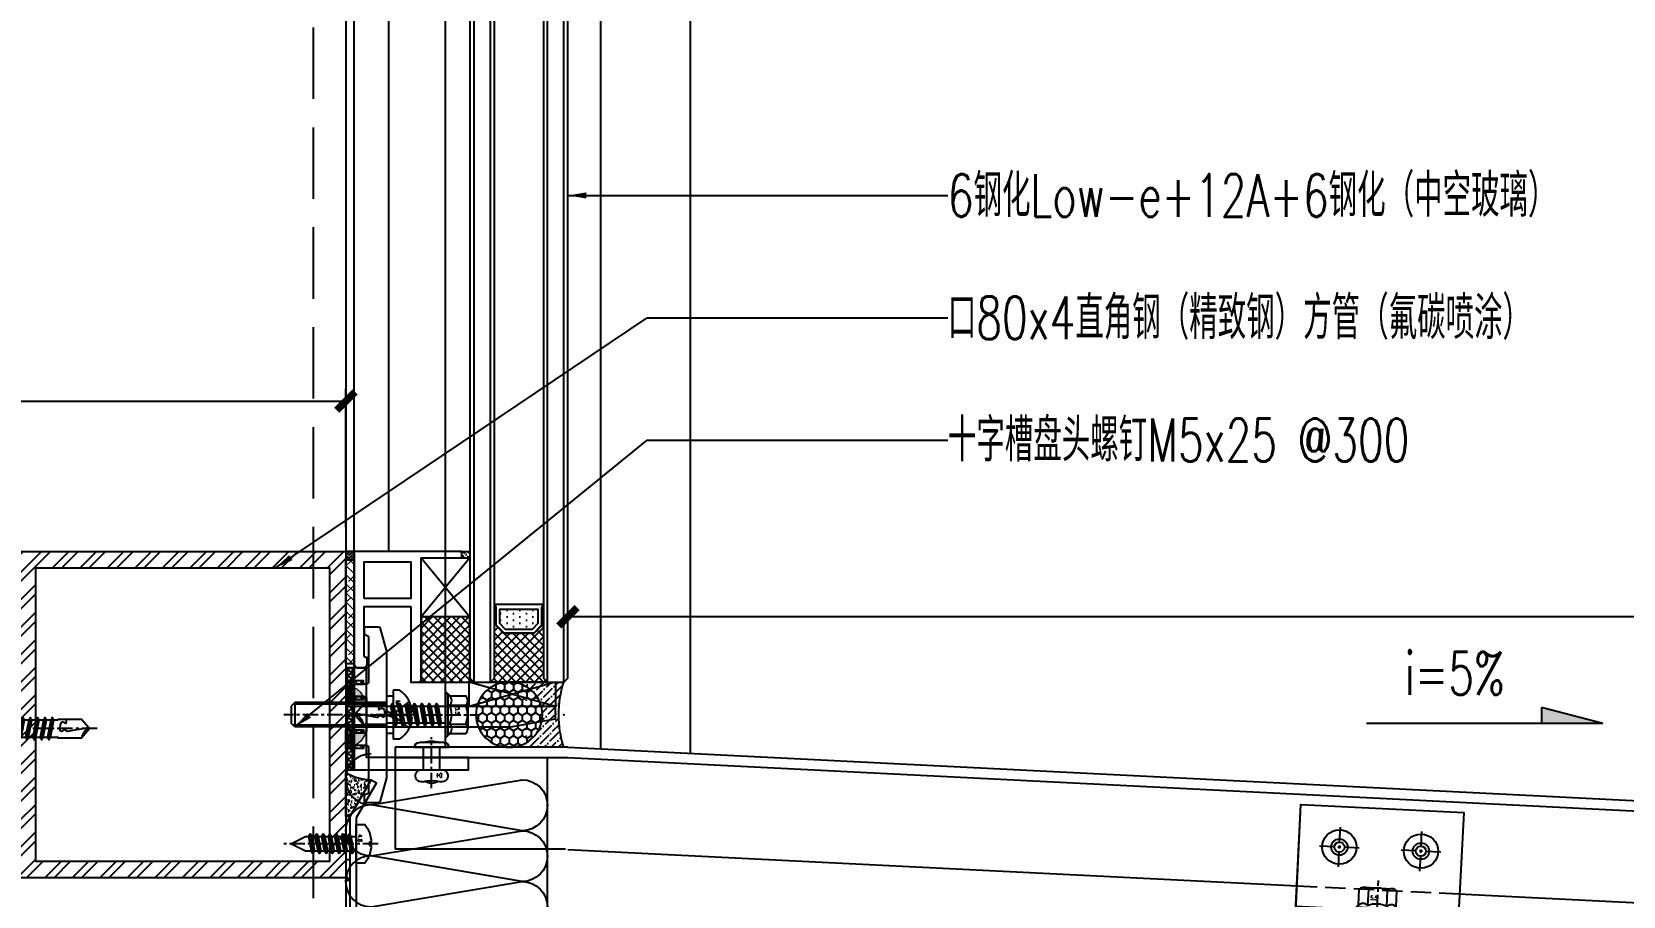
# Model space of a CAD drawing. Extents: x -160106 to 966792, y -663931 to 1550022.
# Drawn here: x -62046.4 to -61656.4, y -98977.3 to -98765.3 of the extents above; entities that cross this region are included whole.
import ezdxf
from ezdxf.enums import TextEntityAlignment as Align
from ezdxf.xclip import XClip

# ---------------------------------------------------------------- set-up
doc = ezdxf.new("R2010")
doc.units = 0
for name, pattern in [('AUSGEZOGEN', [0]), ('CENTER', [2, 1.25, -0.25, 0.25, -0.25]), ('ZN-CENTER', [2, 1.25, -0.25, 0.25, -0.25]), ('ZN-DASH', [0.35, 0.25, -0.1])]:
    doc.linetypes.add(name, pattern=pattern)
for name, color, linetype in [('!ZN1-填充-8', 8, 'Continuous'), ('!ZN3-不锈钢板幕墙-7', 7, 'Continuous'), ('!ZN3-玻璃幕墙-4', 4, 'Continuous'), ('!ZN3-铝板幕墙-3', 3, 'Continuous'), ('!ZN4-辅助材料-1', 1, 'Continuous'), ('!ZN4-配件-11', 11, 'Continuous'), ('!ZN5-钢材投影-40', 40, 'Continuous'), ('!ZN5-铝材投影-112', 112, 'Continuous'), ('!ZN5-铝材断面-6', 6, 'Continuous'), ('!ZN6-虚线-8', 8, 'ZN-DASH'), ('2钢材断面', 2, 'Continuous'), ('3符号', 173, 'Continuous'), ('A_Hatch', 8, 'Continuous'), ('DIM', 173, 'Continuous'), ('Fill', 8, 'Continuous'), ('TEXT', 7, 'Continuous'), ('型材截面颜色', 253, 'Continuous')]:
    doc.layers.add(name, color=color, linetype=linetype)
for name, color, linetype, lineweight in [('0CABR-填充', 8, 'Continuous', 5), ('0CABR-密封材料、垫片', 195, 'Continuous', 9), ('0填充', 8, 'Continuous', 13)]:
    doc.layers.add(name, color=color, linetype=linetype, lineweight=lineweight)
doc.styles.add('DHTEXT-1', font='ROMANS.shx', dxfattribs={"width": 0.7, "bigfont": 'CHINESE.shx'})
doc.styles.add('卓越符号', font='ROMANS.shx', dxfattribs={"width": 0.7, "bigfont": 'CHINESE.shx'})
doc.dimstyles.new('ZN3', dxfattribs={"dimscale": 3, "dimtxt": 2.5, "dimasz": 1.5, "dimexe": 1, "dimexo": 2, "dimgap": 0.9, "dimtad": 1, "dimdec": 0, "dimdsep": 46, "dimtxsty": 'DHTEXT-1', "dimblk": 'ARCHTICK', "dimcen": 2.5, "dimclrd": 173, "dimclre": 173, "dimclrt": 7, "dimazin": 2, "dimtfac": 1, "dimtix": 1, "dimtmove": 2, "dimatfit": 3, "dimfxl": 0, "dimarcsym": 0})

# ---------------------------------------------------------------- blocks, each defined once
blk = doc.blocks.new('*U3378')
at = {"ltscale": 10}
for p, q in [((-1.02, 4.62), (-4.95, 4.62)), ((-0.55, -5.12), (-0.55, 5.12)), ((-0.17, 5.48), (0, 4.84)), ((0, -4.84), (0, 4.84)), ((-5.45, -3.46), (-5.45, 3.46)), ((-1.02, 2.31), (-4.95, 2.31)), ((0, 2.08), (14.29, 2.08)), ((1.42, 2.73), (2.2, -2.73)), ((3.22, 2.73), (4, -2.73)), ((5.02, 2.73), (5.8, -2.73)), ((6.82, 2.73), (7.6, -2.73)), ((8.62, 2.73), (9.4, -2.73)), ((10.42, 2.73), (11.2, -2.73)), ((12.22, 2.73), (13, -2.73)), ((-1.02, -2.31), (-4.95, -2.31)), ((14.29, -2.09), (0, -2.09)), ((-1.02, -4.62), (-4.95, -4.62)), ((-0.17, -5.48), (0, -4.84))]:
    blk.add_line(p, q, dxfattribs=at)
at = {"color": 0, "linetype": 'ZN-CENTER', "ltscale": 3}
blk.add_line((24, 0), (-7.28, 0), dxfattribs=at)
at = {"ltscale": 10}
for points in [[(1.83, -2.09), (1.05, 2.08), (1.42, 2.73), (1.79, 2.08), (2.57, -2.09), (2.2, -2.73)], [(3.63, -2.09), (2.85, 2.08), (3.22, 2.73), (3.59, 2.08), (4.37, -2.09), (4, -2.73)], [(5.43, -2.09), (4.65, 2.08), (5.02, 2.73), (5.39, 2.08), (6.17, -2.09), (5.8, -2.73)], [(7.23, -2.09), (6.45, 2.08), (6.82, 2.73), (7.19, 2.08), (7.97, -2.09), (7.6, -2.73)], [(9.03, -2.09), (8.25, 2.08), (8.62, 2.73), (8.99, 2.08), (9.77, -2.09), (9.4, -2.73)], [(10.83, -2.09), (10.05, 2.08), (10.42, 2.73), (10.79, 2.08), (11.57, -2.09), (11.2, -2.73)], [(12.63, -2.09), (11.85, 2.08), (12.22, 2.73), (12.59, 2.08), (13.37, -2.09), (13, -2.73)]]:
    blk.add_lwpolyline(points, close=True, dxfattribs=at)
for points in [[(14.29, -2.09, -0.414214), (14.45, -2.24), (14.45, -2.32), (20.18, -2.32), (22, -0.26), (22, 0.26), (20.18, 2.32), (14.45, 2.32), (14.45, 2.24, -0.414214), (14.29, 2.08)], [(16.51, -2.32), (16.36, -1.2), (15.83, -1.52, -0.530462), (15.03, -1.17), (14.81, 0.1, -0.651316), (15.47, 0.54), (16, 0.21), (16.77, 0.66), (22, -0.26, -0.201226), (20.18, 2.32)]]:
    blk.add_lwpolyline(points, format="xyb", dxfattribs=at)
for centre, radius, start, end in [((-3.87, 3.46), 1.58, 133.1736, 226.8264), ((0.07, 3.46), 1.58, 133.1736, 226.8264), ((7.48, -2.87), 11.32, 132.4922, 138.6064), ((0.13, 0), 5.58, 155.5673, 204.4327), ((4.07, 0), 5.58, 155.5673, 204.4327), ((-3.87, -3.46), 1.58, 133.1736, 226.8264), ((0.07, -3.46), 1.58, 133.1736, 226.8264), ((7.48, 2.87), 11.32, 221.3936, 227.5078)]:
    blk.add_arc(centre, radius, start, end, dxfattribs=at)
at = {"layer": 'Defpoints', "color": 0, "ltscale": 10, "style": 'DHTEXT-1', "width": 0.7}
blk.add_text('5.5', height=1, rotation=90, dxfattribs=at).set_placement((-2.46, -0.93), align=Align.CENTER)
blk = doc.blocks.new('*U3563')
at = {"linetype": 'ByBlock', "lineweight": -2, "ltscale": 10}
for p, q in [((0, 4.2), (0, -4.2)), ((-1.2, -3), (-1.2, 3)), ((5.5, 2), (0, 2)), ((5.5, 2.5), (5.5, -2.5)), ((5.5, -2), (0, -2))]:
    blk.add_line(p, q, dxfattribs=at)
at = {"color": 0, "linetype": 'CENTER', "ltscale": 3}
blk.add_line((10.01, 0), (-2.45, 0), dxfattribs=at)
at = {"linetype": 'ByBlock', "lineweight": -2, "ltscale": 10}
for centre, radius, start, end in [((0, 3), 1.2, 90, 180), ((7, 2.5), 1.5, 348.448, 180), ((4.42, 0), 5.96, 160.395, 199.605), ((16.17, 0), 8, 164.3308, 195.6692), ((6.19, 0), 2.67, 323.2266, 36.7843), ((0, -3), 1.2, 180, 270), ((7, -2.5), 1.5, 180, 11.552)]:
    blk.add_arc(centre, radius, start, end, dxfattribs=at)
at = {"layer": 'Defpoints', "color": 0, "ltscale": 10, "style": 'DHTEXT-1', "width": 0.7}
blk.add_text('D4', height=1, rotation=90, dxfattribs=at).set_placement((7.37, -1.85), align=Align.CENTER)
blk = doc.blocks.new('*U1991')
at = {"ltscale": 10}
for p, q in [((-1.02, 4.62), (-4.95, 4.62)), ((-0.55, -5.12), (-0.55, 5.12)), ((-0.17, 5.48), (0, 4.84)), ((0, -4.84), (0, 4.84)), ((-5.45, -3.46), (-5.45, 3.46)), ((-1.02, 2.31), (-4.95, 2.31)), ((0, 2.08), (14.29, 2.08)), ((1.42, 2.73), (2.2, -2.73)), ((3.22, 2.73), (4, -2.73)), ((5.02, 2.73), (5.8, -2.73)), ((6.82, 2.73), (7.6, -2.73)), ((8.62, 2.73), (9.4, -2.73)), ((10.42, 2.73), (11.2, -2.73)), ((12.22, 2.73), (13, -2.73)), ((-1.02, -2.31), (-4.95, -2.31)), ((14.29, -2.09), (0, -2.09)), ((-1.02, -4.62), (-4.95, -4.62)), ((-0.17, -5.48), (0, -4.84))]:
    blk.add_line(p, q, dxfattribs=at)
at = {"color": 0, "linetype": 'ZN-CENTER', "ltscale": 3}
blk.add_line((24, 0), (-7.28, 0), dxfattribs=at)
at = {"ltscale": 10}
for points in [[(1.83, -2.09), (1.05, 2.08), (1.42, 2.73), (1.79, 2.08), (2.57, -2.09), (2.2, -2.73)], [(3.63, -2.09), (2.85, 2.08), (3.22, 2.73), (3.59, 2.08), (4.37, -2.09), (4, -2.73)], [(5.43, -2.09), (4.65, 2.08), (5.02, 2.73), (5.39, 2.08), (6.17, -2.09), (5.8, -2.73)], [(7.23, -2.09), (6.45, 2.08), (6.82, 2.73), (7.19, 2.08), (7.97, -2.09), (7.6, -2.73)], [(9.03, -2.09), (8.25, 2.08), (8.62, 2.73), (8.99, 2.08), (9.77, -2.09), (9.4, -2.73)], [(10.83, -2.09), (10.05, 2.08), (10.42, 2.73), (10.79, 2.08), (11.57, -2.09), (11.2, -2.73)], [(12.63, -2.09), (11.85, 2.08), (12.22, 2.73), (12.59, 2.08), (13.37, -2.09), (13, -2.73)]]:
    blk.add_lwpolyline(points, close=True, dxfattribs=at)
for points in [[(14.29, -2.09, -0.414214), (14.45, -2.24), (14.45, -2.32), (20.18, -2.32), (22, -0.26), (22, 0.26), (20.18, 2.32), (14.45, 2.32), (14.45, 2.24, -0.414214), (14.29, 2.08)], [(16.51, -2.32), (16.36, -1.2), (15.83, -1.52, -0.530462), (15.03, -1.17), (14.81, 0.1, -0.651316), (15.47, 0.54), (16, 0.21), (16.77, 0.66), (22, -0.26, -0.201226), (20.18, 2.32)]]:
    blk.add_lwpolyline(points, format="xyb", dxfattribs=at)
for centre, radius, start, end in [((-3.87, 3.46), 1.58, 133.1736, 226.8264), ((0.07, 3.46), 1.58, 133.1736, 226.8264), ((7.48, -2.87), 11.32, 132.4922, 138.6064), ((0.13, 0), 5.58, 155.5673, 204.4327), ((4.07, 0), 5.58, 155.5673, 204.4327), ((-3.87, -3.46), 1.58, 133.1736, 226.8264), ((0.07, -3.46), 1.58, 133.1736, 226.8264), ((7.48, 2.87), 11.32, 221.3936, 227.5078)]:
    blk.add_arc(centre, radius, start, end, dxfattribs=at)
at = {"layer": 'Defpoints', "color": 0, "ltscale": 10, "style": 'DHTEXT-1', "width": 0.7}
blk.add_text('5.5', height=1, rotation=90, dxfattribs=at).set_placement((-2.46, -0.93), align=Align.CENTER)
blk = doc.blocks.new('*U2070')
at = {"color": 0, "linetype": 'CENTER', "ltscale": 3}
for p, q in [((0, 4.88), (0, -4.88)), ((4.88, 0), (-4.88, 0))]:
    blk.add_line(p, q, dxfattribs=at)
at = {"linetype": 'ByBlock', "ltscale": 10}
for radius in [4.2, 2, 1.23]:
    blk.add_circle((0, 0), radius, dxfattribs=at)
blk = doc.blocks.new('*U2372')
at = {"layer": '!ZN1-填充-8'}
h = blk.add_hatch(dxfattribs=at)
h.set_pattern_fill('NET3', color=256, scale=0.75, angle=180, style=0)
h.set_pattern_definition([(180, (-1731.706, 294.7402), (-3e-16, -2.38125), []), (240, (-1731.706, 294.7402), (2.062223, -1.190625), []), (300, (-1731.706, 294.7402), (2.062223, 1.190625), [])])
h.paths.add_polyline_path([(20, 0), (-20, 0), (-20, -2), (20, -2)])
at = {"ltscale": 0.125}
blk.add_wipeout([(-20, -30), (20, -30), (20, -5), (-20, -5)], dxfattribs=at).dxf.layer = '!ZN6-虚线-8'
at = {"layer": '!ZN5-铝材投影-112', "ltscale": 0.25}
blk.add_line((-20, -5), (20, -5), dxfattribs=at)
at = {"layer": '!ZN5-铝材投影-112'}
blk.add_lwpolyline([(20, -2), (-20, -2), (-20, -30), (20, -30)], close=True, dxfattribs=at)
at = {"layer": '!ZN6-虚线-8', "linetype": 'ZN-DASH', "ltscale": 10}
for p, q in [((-7.5, -5), (-7.5, -2)), ((7.5, -5), (7.5, -2))]:
    blk.add_line(p, q, dxfattribs=at)
at = {"layer": '!ZN6-虚线-8', "color": 8, "linetype": 'ZN-DASH', "ltscale": 20}
blk.add_line((-20, -10), (20, -10), dxfattribs=at)
at = {"layer": '!ZN4-配件-11', "color": 1, "xscale": -1, "rotation": 270}
for name, p in [('*U1991', (0, -5)), ('*U2070', (-10, -20)), ('*U2070', (10, -20))]:
    blk.add_blockref(name, p, dxfattribs=at)
at = {"ltscale": 0.25}
blk.add_wipeout([(20, 0), (20, -2), (-20, -2), (-20, 0)], dxfattribs=at).dxf.layer = '!ZN4-辅助材料-1'
at = {"layer": '!ZN4-辅助材料-1'}
blk.add_lwpolyline([(20, 0), (-20, 0), (-20, -2), (20, -2)], close=True, dxfattribs=at)
blk = doc.blocks.new('20230625105620')
at = {"layer": '0CABR-填充'}
h = blk.add_hatch(dxfattribs=at)
h.set_pattern_fill('ANSI38', color=256, scale=0.3, angle=90)
h.set_pattern_definition([(135, (669.6331, -11486.4539), (-0.67351921, -0.67351921), []), (225, (669.6331, -11486.4539), (-0.67351921, -2.02055763), [2.38125, -1.42875])])
h.paths.add_polyline_path([(-5.2, 3.7), (-5.2, 4.5), (-8.5, 4.5), (-8.5, 7.5), (-5.2, 7.5), (-5.2, 8.3), (-9.5, 8.3), (-9.5, 3.7)])
h = blk.add_hatch(dxfattribs=at)
h.set_pattern_fill('ANSI38', color=256, scale=0.3, angle=90)
h.set_pattern_definition([(135, (669.6331, -11486.4539), (-0.67351921, -0.67351921), []), (225, (669.6331, -11486.4539), (-0.67351921, -2.02055763), [2.38125, -1.42875])])
h.paths.add_polyline_path([(-5.2, 3.7), (-5.2, 4.5), (-8.5, 4.5), (-8.5, 7.5), (-5.2, 7.5), (-5.2, 8.3), (-9.5, 8.3), (-9.5, 3.7)])
h = blk.add_hatch(dxfattribs=at)
h.set_pattern_fill('ANSI38', color=256, scale=0.3, angle=90)
h.set_pattern_definition([(135, (669.6331, -11498.4539), (-0.67351921, -0.67351921), []), (225, (669.6331, -11498.4539), (-0.67351921, -2.02055763), [2.38125, -1.42875])])
h.paths.add_polyline_path([(-5.2, -8.3), (-5.2, -7.5), (-8.5, -7.5), (-8.5, -4.5), (-5.2, -4.5), (-5.2, -3.7), (-9.5, -3.7), (-9.5, -8.3)])
h = blk.add_hatch(dxfattribs=at)
h.set_pattern_fill('ANSI38', color=256, scale=0.3, angle=90)
h.set_pattern_definition([(135, (669.6331, -11498.4539), (-0.67351921, -0.67351921), []), (225, (669.6331, -11498.4539), (-0.67351921, -2.02055763), [2.38125, -1.42875])])
h.paths.add_polyline_path([(-5.2, -8.3), (-5.2, -7.5), (-8.5, -7.5), (-8.5, -4.5), (-5.2, -4.5), (-5.2, -3.7), (-9.5, -3.7), (-9.5, -8.3)])
at = {"layer": '!ZN4-辅助材料-1'}
for points in [[(-5.2, 3.7), (-5.2, 4.5), (-8.5, 4.5), (-8.5, 7.5), (-5.2, 7.5), (-5.2, 8.3), (-9.5, 8.3), (-9.5, 3.7), (-5.2, 3.7)], [(-5.2, -3.7), (-5.2, -4.5), (-8.5, -4.5), (-8.5, -7.5), (-5.2, -7.5), (-5.2, -8.3), (-9.5, -8.3), (-9.5, -3.7), (-5.2, -3.7)]]:
    blk.add_lwpolyline(points, dxfattribs=at)
at = {"layer": '!ZN5-铝材投影-112'}
blk.add_lwpolyline([(-4.5, 4), (-4.5, -4, -0.414214), (-5, -4.5), (-8, -4.5, 0.414214), (-8.5, -5), (-8.5, -7, 0.414214), (-8, -7.5), (-4.5, -7.5, -0.414214), (-4, -8), (-4, -19, -0.414214), (-4.5, -19.5, 0.414214), (-5, -20), (-5, -21.5), (-1.49, -21.5, 0.339454), (-1.01, -21.13), (0.5, -15.5), (0.5, -0.5), (0, 0), (0.5, 0.5), (0.5, 15.5), (-1.01, 21.13, 0.339454), (-1.49, 21.5), (-5, 21.5), (-5, 20, 0.414214), (-4.5, 19.5, -0.414214), (-4, 19), (-4, 8, -0.414214), (-4.5, 7.5), (-8, 7.5, 0.414214), (-8.5, 7), (-8.5, 5, 0.414214), (-8, 4.5), (-5, 4.5, -0.414214), (-4.5, 4)], format="xyb", close=True, dxfattribs=at)
at = {"layer": '0CABR-密封材料、垫片'}
for points in [[(-5.2, 3.7), (-5.2, 4.5), (-8.5, 4.5), (-8.5, 7.5), (-5.2, 7.5), (-5.2, 8.3), (-9.5, 8.3), (-9.5, 3.7), (-5.2, 3.7)], [(-5.2, -3.7), (-5.2, -4.5), (-8.5, -4.5), (-8.5, -7.5), (-5.2, -7.5), (-5.2, -8.3), (-9.5, -8.3), (-9.5, -3.7), (-5.2, -3.7)]]:
    blk.add_lwpolyline(points, dxfattribs=at)
blk = doc.blocks.new('*U3024')
at = {"linetype": 'ByBlock', "ltscale": 10}
for p, q in [((-3.1, 6), (-1.6, 6)), ((-1.6, -6), (-1.6, 6)), ((-1.6, -4.62), (-1.6, 4.62)), ((-1.6, 4.62), (0, 4.62)), ((0, 4.62), (0, -4.62)), ((-6.2, 0.6), (-5, 0.6)), ((-5.51, 3.26), (-1.6, 0.23)), ((-5, 0.6), (-5, -0.6)), ((-2.36, 0.82), (-2.36, -0.82)), ((0, 0), (-1.6, 0.58)), ((0, 3), (22.5, 3)), ((0, 2.55), (22.95, 2.55)), ((22.5, -3), (22.5, 3)), ((22.5, 3), (23.4, 2.1)), ((23.4, -2.1), (23.4, 2.1)), ((-5, -0.6), (-6.2, -0.6)), ((-5.51, -3.26), (-1.6, -0.23)), ((0, -0.83), (-1.6, -0.25)), ((0, -2.55), (22.95, -2.55)), ((0, -3), (22.5, -3)), ((22.5, -3), (23.4, -2.1)), ((-3.1, -6), (-1.6, -6)), ((0, -4.62), (-1.6, -4.62))]:
    blk.add_line(p, q, dxfattribs=at)
at = {"color": 0, "linetype": 'ZN-CENTER', "ltscale": 3}
blk.add_line((-7.15, 0), (25.2, 0), dxfattribs=at)
at = {"linetype": 'ByBlock', "ltscale": 10}
for centre, start, end in [((0.63, 0.27), 123.0516, 177.2303), ((0.63, -0.27), 182.7697, 236.9484)]:
    blk.add_arc(centre, 6.84, start, end, dxfattribs=at)
at = {"layer": 'Defpoints', "color": 0, "ltscale": 10, "style": 'DHTEXT-1', "width": 0.7}
blk.add_text('M6', height=1, rotation=90, dxfattribs=at).set_placement((-2.25, -2.65), align=Align.CENTER)
blk = doc.blocks.new('16胶缝')
at = {"layer": '!ZN1-填充-8', "ltscale": 0.1}
h = blk.add_hatch(dxfattribs=at)
h.set_pattern_fill('HONEY', color=256, scale=10, style=0)
h.set_pattern_definition([(5e-15, (-19679.56, -11324.3713), (1.875, 1.08253175), [1.25, -2.5]), (120, (-19679.56, -11324.3713), (-1.874999996, 1.082531757), [1.25, -2.5]), (60, (-19679.56, -11324.3713), (4e-09, 2.165063507), [-2.5, 1.25])])
edge = h.paths.add_edge_path()
edge.add_ellipse((8, 13.4), major_axis=(0, -8.15), ratio=0.981746, start_angle=0, end_angle=360)
h = blk.add_hatch(dxfattribs=at)
h.set_pattern_fill('ANSI36', color=256, scale=10, style=0)
h.set_pattern_definition([(45, (-19679.5754, -11324.3713), (0.66291261, 2.43067956), [3.125, -0.625, 0, -0.625])])
edge = h.paths.add_edge_path()
edge.add_ellipse((8.02, 13.4), major_axis=(0.87, 8.1), ratio=0.981332, start_angle=124.6263, end_angle=247.3977, ccw=False)
edge.add_arc((0, 10.2), 1.2, 269.9716, 324.4867, ccw=False)
edge.add_line((0, 9), (0, 0))
edge.add_arc((8, -24.92), 26.17, 432.2032, 467.7968, ccw=False)
edge.add_line((16, 0), (16, 9))
edge.add_arc((16.01, 10.23), 1.23, 216.5906, 269.6986, ccw=False)
at = {"layer": '!ZN4-辅助材料-1', "color": 1, "ltscale": 0.1}
blk.add_arc((8, -24.92), 26.17, 72.2032, 107.7968, dxfattribs=at)
blk.add_ellipse((8, 13.4), major_axis=(0, -8.15), ratio=0.981746, dxfattribs=at)
blk.add_point((8, 0), dxfattribs=at)
blk = doc.blocks.new('胶缝断面')
at = {"color": 7, "ltscale": 0.1, "extrusion": (0, 0, -1), "zscale": -1, "rotation": 180}
blk.add_blockref('16胶缝', (8, 0), dxfattribs=at)
blk = doc.blocks.new('20230625110549')
at = {"layer": '!ZN1-填充-8', "ltscale": 20}
h = blk.add_hatch(color=256, dxfattribs=at)
h.dxf.hatch_style = 1
h.paths.add_polyline_path([(0, 5), (0, 0), (5, 0, 0.414214)])
at = {"layer": '0CABR-填充', "ltscale": 20}
blk.add_line((0, 0), (0, 5), dxfattribs=at)
blk.add_arc((0, 0), 5, 0, 90, dxfattribs=at)
blk = doc.blocks.new('20250822103150', base_point=(-89262.55, -87415.13))
at = {"layer": '!ZN4-辅助材料-1'}
blk.add_lwpolyline([(-89131.15, -87413.13), (-89152.32, -87413.13), (-89152.32, -87407.13), (-89131.15, -87407.13), (-89131.15, -87413.13), (-89152.32, -87407.13), (-89131.15, -87407.13), (-89152.32, -87413.13)], dxfattribs=at)
at = {"layer": '!ZN5-钢材投影-40'}
blk.add_lwpolyline([(-89142.15, -87418.13), (-89131.15, -87416.13), (-89131.15, -87413.13), (-89182.55, -87413.13), (-89182.55, -87418.13), (-89142.15, -87418.13)], close=True, dxfattribs=at)
at = {"layer": '0CABR-填充', "ltscale": 20}
blk.add_blockref('20230625110549', (-89182.55, -87413.13), dxfattribs=at)
at = {"layer": '0CABR-填充', "ltscale": 20, "xscale": -1, "rotation": 180}
blk.add_blockref('20230625110549', (-89182.55, -87418.13), dxfattribs=at)
blk = doc.blocks.new('20240131155736')
at = {"layer": '!ZN1-填充-8'}
h = blk.add_hatch(dxfattribs=at)
h.set_pattern_fill('ANSI36', color=256, scale=0.5, angle=270, style=0)
h.set_pattern_definition([(315, (4155.5162, -11794.8225), (1.54348152, -0.420949506), [1.984375, -0.396875, 0, -0.396875])])
h.paths.add_polyline_path([(-0.75, 0.75), (-0.75, -0.75), (1.25, -0.75), (1.25, 0.75)])
at = {"layer": '!ZN4-辅助材料-1', "linetype": 'AUSGEZOGEN'}
blk.add_line((-1.25, 0.75), (1.25, 0.75), dxfattribs=at)
blk = doc.blocks.new('20240131160147')
at = {"layer": '!ZN5-铝材断面-6'}
blk.add_lwpolyline([(-3.36, 1.25), (-3.36, 19.75), (-0.86, 19.75), (-0.86, -10.75), (9.14, -10.75), (9.14, -12.25), (-17.26, -12.25), (-17.26, 15.25, -0.414214), (-16.26, 16.25), (-15.06, 16.25, -0.414214), (-14.06, 15.25), (-14.06, 13.75), (-14.26, 13.75, 0.414214), (-14.76, 13.25), (-14.76, 1.25)], format="xyb", close=True, dxfattribs=at)
blk.add_lwpolyline([(-14.76, -0.75), (-14.76, -9.75), (-3.36, -9.75), (-3.36, -0.75)], close=True, dxfattribs=at)
at = {"layer": '!ZN1-填充-8', "ltscale": 50, "xscale": -1, "rotation": 180}
blk.add_blockref('20240131155736', (9.89, -11.5), dxfattribs=at)
blk = doc.blocks.new('20250822102610', base_point=(-89164.55, -87453.63))
at = {"layer": '!ZN1-填充-8'}
h = blk.add_hatch(dxfattribs=at)
h.set_pattern_fill('ANSI37', color=256, style=0)
h.set_pattern_definition([(45, (0, 0), (-1.122532015, 1.122532015), []), (135, (0, 0), (-1.122532015, -1.122532015), [])])
edge = h.paths.add_edge_path()
edge.add_line((-89165.05, -87423.13), (-89151.55, -87423.13))
edge.add_line((-89151.55, -87423.13), (-89152.55, -87424.13))
edge.add_line((-89152.55, -87424.13), (-89152.55, -87439.13))
edge.add_line((-89152.55, -87439.13), (-89164.55, -87439.13))
edge.add_line((-89164.55, -87439.13), (-89164.55, -87423.63))
edge.add_arc((-89165.05, -87423.63), 0.5, 359.9997, 450)
at = {"layer": '!ZN1-填充-8', "ltscale": 100}
for p, q in [((-89164.55, -87453.63), (-89152.55, -87439.13)), ((-89152.55, -87453.63), (-89164.55, -87439.13))]:
    blk.add_line(p, q, dxfattribs=at)
at = {"layer": '!ZN4-辅助材料-1', "linetype": 'AUSGEZOGEN'}
blk.add_lwpolyline([(-89165.05, -87423.13), (-89151.55, -87423.13), (-89152.55, -87424.13), (-89152.55, -87439.13), (-89164.55, -87439.13), (-89164.55, -87423.63, 0.414215), (-89165.05, -87423.13), (-89165.05, -87423.13)], format="xyb", dxfattribs=at)
blk.add_lwpolyline([(-89152.55, -87439.13), (-89164.55, -87439.13), (-89164.55, -87442.13)], dxfattribs=at)
blk.add_lwpolyline([(-89164.55, -87439.13), (-89164.55, -87453.63), (-89152.55, -87453.63), (-89152.55, -87439.13)], close=True, dxfattribs=at)
blk = doc.blocks.new('20250822103338', base_point=(-89182.55, -87455.13))
at = {"layer": '0填充'}
h = blk.add_hatch(dxfattribs=at)
h.set_pattern_fill('ANSI38', color=256, angle=360, style=0)
h.set_pattern_definition([(45, (0, 0), (-1.122532015, 1.122532015), []), (135, (0, 0), (-3.367596045, 1.122532015), [3.96875, -2.38125])])
h.paths.add_polyline_path([(-89182.55, -87453.13), (-89180.55, -87453.13), (-89180.55, -87427.63), (-89182.55, -87427.63)])
at = {"layer": '型材截面颜色', "ltscale": 60}
h = blk.add_hatch(dxfattribs=at)
h.set_pattern_fill('ANSI36', color=256, scale=0.3, angle=90)
h.set_pattern_definition([(135, (0, 0), (-0.9260889125, 0.2525697034), [1.190625, -0.238125, 0, -0.238125])])
h.paths.add_polyline_path([(-89182.55, -87455.13), (-89182.55, -87453.13), (-89180.55, -87453.13), (-89180.55, -87455.13)])
at = {"layer": '!ZN4-辅助材料-1'}
for points in [[(-89180.55, -87427.63), (-89182.55, -87427.63), (-89182.55, -87453.13), (-89180.55, -87453.13)], [(-89182.55, -87455.13), (-89182.55, -87453.13), (-89180.55, -87453.13), (-89180.55, -87455.13)]]:
    blk.add_lwpolyline(points, close=True, dxfattribs=at)
at = {"layer": '0CABR-密封材料、垫片'}
blk.add_lwpolyline([(-89180.55, -87427.63), (-89182.55, -87427.63), (-89182.55, -87455.13), (-89180.55, -87455.13)], close=True, dxfattribs=at)
blk = doc.blocks.new('20250822103828')
at = {"layer": '!ZN4-辅助材料-1', "ltscale": 100}
for name, p in [('20250822102610', (18.4, 1.5)), ('20250822103338', (0, 0))]:
    blk.add_blockref(name, p, dxfattribs=at)
at = {"layer": '!ZN6-虚线-8', "ltscale": 50}
blk.add_blockref('20240131160147', (19.26, 12.25), dxfattribs=at)
blk = doc.blocks.new('20250822090122')
at = {"layer": 'A_Hatch'}
h = blk.add_hatch(dxfattribs=at)
h.set_pattern_fill('ANSI32', color=256)
h.set_pattern_definition([(45, (-80, -40), (-3.3676, 3.3676), []), (45, (-77.755, -40), (-3.3676, 3.3676), [])])
h.paths.add_polyline_path([(0, 40), (-80, 40), (-80, -40), (0, -40)])
h.paths.add_polyline_path([(-4, 36), (-4, -36), (-76, -36), (-76, 36)], flags=16)
at = {"layer": '2钢材断面'}
for points in [[(-80, 40), (0, 40), (0, -40), (-80, -40)], [(-76, 36), (-4, 36), (-4, -36), (-76, -36)]]:
    blk.add_lwpolyline(points, close=True, dxfattribs=at)
blk = doc.blocks.new('*U2491')
at = {"color": 0, "linetype": 'CENTER', "ltscale": 3}
blk.add_line((-5.42, 0), (17.71, 0), dxfattribs=at)
at = {"linetype": 'ByBlock', "ltscale": 10}
for p, q in [((0, 1.79), (12.38, 1.79)), ((0.98, 2.4), (1.66, -2.4)), ((2.58, 2.4), (3.26, -2.4)), ((4.18, 2.4), (4.86, -2.4)), ((5.78, 2.4), (6.46, -2.4)), ((7.38, 2.4), (8.06, -2.4)), ((8.98, 2.4), (9.66, -2.4)), ((10.58, 2.4), (11.26, -2.4)), ((12.38, 1.79), (16, 0)), ((16, 0), (12.38, -1.79)), ((12.38, -1.79), (0, -1.79))]:
    blk.add_line(p, q, dxfattribs=at)
blk.add_lwpolyline([(-3.3, 0.4), (-3.69, 0.4, -0.147478), (-2.14, 4.75), (0, 4.75), (0, -4.75), (-2.14, -4.75, -0.147478), (-3.69, -0.4), (-3.3, -0.4)], format="xyb", close=True, dxfattribs=at)
for points in [[(1.3, -1.79), (0.63, 1.79), (0.98, 2.4), (1.33, 1.79), (2.01, -1.79), (1.66, -2.4)], [(2.9, -1.79), (2.23, 1.79), (2.58, 2.4), (2.93, 1.79), (3.61, -1.79), (3.26, -2.4)], [(4.5, -1.79), (3.83, 1.79), (4.18, 2.4), (4.53, 1.79), (5.21, -1.79), (4.86, -2.4)], [(6.1, -1.79), (5.43, 1.79), (5.78, 2.4), (6.13, 1.79), (6.81, -1.79), (6.46, -2.4)], [(7.7, -1.79), (7.03, 1.79), (7.38, 2.4), (7.73, 1.79), (8.41, -1.79), (8.06, -2.4)], [(9.3, -1.79), (8.63, 1.79), (8.98, 2.4), (9.33, 1.79), (10.01, -1.79), (9.66, -2.4)], [(10.9, -1.79), (10.23, 1.79), (10.58, 2.4), (10.93, 1.79), (11.61, -1.79), (11.26, -2.4)]]:
    blk.add_lwpolyline(points, close=True, dxfattribs=at)
at = {"layer": 'Defpoints', "color": 0, "ltscale": 10, "style": 'DHTEXT-1', "width": 0.7}
blk.add_text('4.8', height=1, rotation=90, dxfattribs=at).set_placement((-0.49, -1.36), align=Align.CENTER)
blk = doc.blocks.new('*U3415')
at = {"layer": '!ZN1-填充-8'}
h = blk.add_hatch(dxfattribs=at)
h.set_pattern_fill('ANSI37', color=256, scale=0.5, style=0)
h.set_pattern_definition([(45, (6, -9e-16), (-1.12253, 1.12253), []), (135, (6, -9e-16), (-1.12253, -1.12253), [])])
h.paths.add_polyline_path([(0, 5), (0, 19), (1, 18), (14, 18), (14, 17.75), (12, 15.75), (12, 8.25), (14, 6.25), (14, 6), (1, 6)])
h = blk.add_hatch(dxfattribs=at)
h.set_pattern_fill('DOTS', color=8, style=0)
h.set_pattern_definition([(0, (6, -9e-16), (0.79375, 1.5875), [0, -1.5875])])
h.paths.add_polyline_path([(13, 15.34), (13, 8.66), (14.41, 7.25), (17.8, 7.25), (17.8, 16.75), (14.41, 16.75)])
for points in [[(18.75, 18), (14, 18), (14, 17.75), (18.75, 17.75)], [(18.75, 6.25), (14, 6.25), (14, 6), (18.75, 6)]]:
    blk.add_hatch(color=256, dxfattribs=at).paths.add_polyline_path(points)
for p, q in [((0, 23), (386.5, 23)), ((0, 19), (386.5, 19)), ((0, 5), (386.5, 5)), ((0, 1), (386.5, 1))]:
    blk.add_line(p, q, dxfattribs=at)
at = {"layer": '!ZN3-玻璃幕墙-4'}
for points in [[(386.5, 24), (1, 24), (0, 23), (0, 19), (1, 18), (386.5, 18)], [(386.5, 6), (1, 6), (0, 5), (0, 1), (1, 0), (386.5, 0)]]:
    blk.add_lwpolyline(points, dxfattribs=at)
at = {"layer": '!ZN4-辅助材料-1'}
for points in [[(0, 5), (0, 19), (1, 18), (14, 18), (14, 17.75), (12, 15.75), (12, 8.25), (12, 8.25), (14, 6.25), (14, 6), (1, 6), (0, 5)], [(12, 15.75), (12, 8.25), (14, 6.25), (19, 6.25), (19, 17.75), (14, 17.75)], [(13, 15.34), (13, 8.66), (14.41, 7.25), (17.8, 7.25), (17.8, 16.75), (14.41, 16.75)], [(18.75, 18), (14, 18), (14, 17.75), (18.75, 17.75)], [(18.75, 6.25), (14, 6.25), (14, 6), (18.75, 6)]]:
    blk.add_lwpolyline(points, close=True, dxfattribs=at)
blk.add_lwpolyline([(18.4, 17.75), (18.4, 17.65), (14.04, 17.65), (12.1, 15.71), (12.1, 8.29), (14.04, 6.35), (18.4, 6.35), (18.4, 6.25), (18.4, 6.35)], dxfattribs=at)
at = {"layer": 'Defpoints', "color": 250}
for p in [(0, 24), (0, 18), (0, 6), (12, 6), (0, 0)]:
    blk.add_point(p, dxfattribs=at)
blk = doc.blocks.new('ewr234')
at = {"layer": '!ZN1-填充-8'}
h = blk.add_hatch(dxfattribs=at)
h.set_pattern_fill('NET3', color=256, scale=0.4, angle=90, style=0)
h.set_pattern_definition([(90, (39394.6892, -18933.097), (-1.27, 1e-15), []), (150, (39394.6892, -18933.097), (-0.635, -1.099852263), []), (210, (39394.6892, -18933.097), (0.635, -1.099852263), [])])
h.paths.add_polyline_path([(-602.4, 47), (-604.4, 47), (-604.4, 22), (-602.4, 22)])
h = blk.add_hatch(dxfattribs=at)
h.set_pattern_fill('AR-SAND', color=256, scale=0.5, style=0)
h.set_pattern_definition([(37.5, (71038.9665, 112039.0067), (-0.0400007824, 1.223533093), [0, -0.9652, 0, -1.0795, 0, -1.031875]), (7.5, (71038.9665, 112039.0067), (1.123808208, 1.792062751), [0, -0.5207, 0, -0.86995, 0, -0.333375]), (327.5, (71038.1855, 112039.0067), (1.977480926, 0.003592962), [0, -0.3175, 0, -1.143, 0, -1.49225]), (317.5, (71038.1855, 112039.0067), (1.908891131, 0.557323308), [0, -0.15875, 0, -0.7493, 0, -0.85725])])
edge = h.paths.add_edge_path()
edge.add_arc((-597.45, 33.87), 14.38, 241.112, 266.8672)
edge.add_line((-598.24, 19.52), (-603.4, 10.58))
edge.add_line((-603.4, 10.58), (-603.4, 10.26))
edge.add_line((-603.4, 10.26), (-604.4, 10.26))
edge.add_line((-604.4, 10.26), (-604.4, 21.28))
at = {"layer": '!ZN1-填充-8', "ltscale": 0.1}
h = blk.add_hatch(dxfattribs=at)
h.set_pattern_fill('NET3', color=256, scale=3, style=0)
h.set_pattern_definition([(0, (71038.967, 112039.007), (0, 9.525), []), (60, (71038.967, 112039.007), (-8.248892, 4.7625), []), (120, (71038.967, 112039.007), (-8.248892, -4.7625), [])])
h.paths.add_polyline_path([(-603.4, 10.58), (-604.4, 10.58), (-604.4, -5.08), (-603.4, -5.08)])
at = {"layer": '!ZN3-不锈钢板幕墙-7', "ltscale": 4}
for p, q in [((-603.4, 10.58), (-598.24, 19.52)), ((-598.24, 19.52), (-596.94, 18.77)), ((-596.94, 18.77), (-601.9, 10.18)), ((-603.4, -23.97), (-603.4, 10.58)), ((-601.9, 10.18), (-601.9, -23.97))]:
    blk.add_line(p, q, dxfattribs=at)
at = {"layer": '!ZN3-铝板幕墙-3'}
for p, q in [((-550, 27.5), (-592.33, 27.5)), ((-592.33, 27.5), (-592.33, 2.5)), ((-592.33, 25), (-550.06, 25))]:
    blk.add_line(p, q, dxfattribs=at)
at = {"layer": '!ZN3-铝板幕墙-3', "ltscale": 40}
for p, q in [((-550, 27.5), (-107.99, 5.4)), ((-550, 25), (-110.61, 3.03)), ((-550.62, 2.5), (-592.33, 2.5)), ((-550, 2.47), (-109.24, -19.57))]:
    blk.add_line(p, q, dxfattribs=at)
at = {"layer": '!ZN4-辅助材料-1', "ltscale": 5, "elevation": 0}
blk.add_lwpolyline([(-602.4, 47), (-604.4, 47), (-604.4, 22), (-602.4, 22)], close=True, dxfattribs=at)
at = {"layer": '!ZN4-辅助材料-1', "ltscale": 4}
blk.add_lwpolyline([(-598.24, 19.52), (-603.4, 10.58), (-604.4, 10.58), (-604.4, 21.28, 0.112853), (-598.24, 19.52)], format="xyb", dxfattribs=at)
blk.add_lwpolyline([(-603.4, 10.58), (-604.4, 10.58), (-604.4, -5.08), (-603.4, -5.08)], close=True, dxfattribs=at)
at = {"layer": '!ZN5-钢材投影-40', "ltscale": 0.3}
blk.add_line((-604.4, 430), (-604.4, -654.42), dxfattribs=at)
at = {"layer": '!ZN5-铝材投影-112'}
for p, q in [((-602.4, 27.5), (-602.4, 430)), ((-602.4, 75.5), (-602.4, 430)), ((-593.9, 75.5), (-593.9, 430)), ((-580, 27.5), (-580, 430)), ((-580, 75.5), (-580, 430)), ((-542, 430), (-542, 27.1)), ((-520, 430), (-520, 26))]:
    blk.add_line(p, q, dxfattribs=at)
at = {"layer": '!ZN5-铝材投影-112', "elevation": 0}
blk.add_lwpolyline([(-602.4, 47), (-602.4, 22), (-574.4, 22), (-574.4, 25), (-599.4, 25), (-599.4, 47)], close=True, dxfattribs=at)
at = {"layer": '!ZN6-虚线-8', "color": 8, "linetype": 'ZN-DASH', "ltscale": 70}
blk.add_line((-612.4, 430), (-612.4, -654.42), dxfattribs=at)
at = {"layer": 'Fill'}
blk.add_lwpolyline([(-598.24, 25.88, 1), (-598.24, 13.38), (-561.25, 19.55, -1), (-561.25, 7.05), (-598.24, 13.38, 1), (-598.24, 0.88), (-561.25, 7.05, -1), (-561.25, -5.45), (-598.24, 0.88, 1), (-598.24, -11.62), (-561.25, -5.45, -1), (-561.25, -17.95)], format="xyb", dxfattribs=at)
blk.add_lwpolyline([(-555, -117.5), (-555, 25)], dxfattribs=at)
at = {"layer": '!ZN3-玻璃幕墙-4', "rotation": 90}
blk.add_blockref('*U3415', (-550, 43.5), dxfattribs=at)
at = {"layer": '!ZN4-辅助材料-1', "ltscale": 100, "xscale": -1, "rotation": 180}
blk.add_blockref('20250822103828', (-604.4, 75.5), dxfattribs=at)
at = {"layer": '!ZN4-辅助材料-1', "ltscale": 100}
blk.add_blockref('20250822103150', (-684.4, 35.5), dxfattribs=at)
at = {"layer": '!ZN4-辅助材料-1', "rotation": 270}
blk.add_blockref('胶缝断面', (-551, 35.5), dxfattribs=at)
at = {"layer": '!ZN4-配件-11', "color": 1, "rotation": 180}
for name, p in [('*U3024', (-594.4, 35.5)), ('*U3378', (-580, 35.5))]:
    blk.add_blockref(name, p, dxfattribs=at)
at = {"layer": '!ZN4-配件-11', "color": 1, "xscale": -1}
for name, p, rotation in [('*U1991', (-689.4, 32.1), 180), ('*U3563', (-583.4, 27.5), 90)]:
    blk.add_blockref(name, p, dxfattribs=dict(at, rotation=rotation))
at = {"layer": '!ZN4-配件-11', "color": 1, "ltscale": 200, "rotation": 180}
blk.add_blockref('*U2491', (-601.9, 3.85), dxfattribs=at)
at = {"layer": '!ZN5-铝材断面-6', "ltscale": 100}
blk.add_blockref('20250822090122', (-604.4, 35.5), dxfattribs=at)
at = {"layer": '0CABR-填充', "ltscale": 20}
blk.add_blockref('20230625105620', (-594.9, 35.5), dxfattribs=at)
at = {"xscale": -1, "rotation": 177.1375947739034}
blk.add_blockref('*U2372', (-351.9, -17.45), dxfattribs=at)
blk = doc.blocks.new('20250917165921')
at = {"layer": '!ZN6-虚线-8'}
blk.add_blockref('ewr234', (350, 2920), dxfattribs=at)
blk = doc.blocks.new('_ArchTick')
at = {"color": 0, "linetype": 'ByBlock', "const_width": 0.4}
blk.add_lwpolyline([(-0.5, -0.5), (0.5, 0.5)], dxfattribs=at)
blk = doc.blocks.new('*D3419')
at = {"layer": 'Defpoints', "color": 0, "ltscale": 30, "transparency": 16777216}
for p in [(-61365.04, -98908.71), (-61915.04, -98926.32), (-61365.04, -98968.26)]:
    blk.add_point(p, dxfattribs=at)
at = {"layer": 'DIM', "color": 173, "linetype": 'ByBlock', "lineweight": -2, "ltscale": 30, "transparency": 16777216}
for p, q in [((-61915.04, -98920.32), (-61915.04, -98905.71)), ((-61915.04, -98908.71), (-61365.04, -98908.71)), ((-61365.04, -98962.26), (-61365.04, -98905.71))]:
    blk.add_line(p, q, dxfattribs=at)
at = {"layer": 'DIM', "color": 173, "lineweight": -2, "ltscale": 30, "transparency": 16777216, "xscale": 4.5, "yscale": 4.5, "zscale": 4.5, "rotation": 180}
blk.add_blockref('_ArchTick', (-61915.04, -98908.71), dxfattribs=at)
at = {"layer": 'DIM', "color": 173, "lineweight": -2, "ltscale": 30, "transparency": 16777216, "xscale": 4.5, "yscale": 4.5, "zscale": 4.5}
blk.add_blockref('_ArchTick', (-61365.04, -98908.71), dxfattribs=at)
at = {"layer": 'DIM', "color": 7, "ltscale": 30, "transparency": 16777216, "insert": (-61640.04, -98902.26), "char_height": 7.5, "attachment_point": 5, "style": 'DHTEXT-1'}
blk.add_mtext('550', dxfattribs=at)
blk = doc.blocks.new('*U1233')
blk.add_hatch(color=256).paths.add_polyline_path([(-7.1, 1.32), (-12.1, 0), (-7.1, 0)])
for p, q in [((-12.1, 0), (-7.1, 1.32)), ((-7.1, 1.32), (-7.1, 0)), ((-12.1, 0), (7.21, 0))]:
    blk.add_line(p, q)
at = {"color": 0, "style": '卓越符号', "width": 0.7, "flags": 8}
blk.add_attdef('I=3%', text='', height=3.5, dxfattribs=at).set_placement((0, 1.31), align=Align.BOTTOM_CENTER)
blk = doc.blocks.new('*D3439')
at = {"layer": 'Defpoints', "color": 0, "ltscale": 30, "transparency": 16777216}
for p in [(-61969.44, -98855.86), (-62169.44, -98892.76), (-61969.44, -98892.76)]:
    blk.add_point(p, dxfattribs=at)
at = {"layer": 'DIM', "color": 173, "linetype": 'ByBlock', "lineweight": -2, "ltscale": 30, "transparency": 16777216}
for p, q in [((-62169.44, -98886.76), (-62169.44, -98852.86)), ((-61969.44, -98886.76), (-61969.44, -98852.86)), ((-62169.44, -98855.86), (-61969.44, -98855.86))]:
    blk.add_line(p, q, dxfattribs=at)
at = {"layer": 'DIM', "color": 173, "lineweight": -2, "ltscale": 30, "transparency": 16777216, "xscale": 4.5, "yscale": 4.5, "zscale": 4.5, "rotation": 180}
blk.add_blockref('_ArchTick', (-62169.44, -98855.86), dxfattribs=at)
at = {"layer": 'DIM', "color": 173, "lineweight": -2, "ltscale": 30, "transparency": 16777216, "xscale": 4.5, "yscale": 4.5, "zscale": 4.5}
blk.add_blockref('_ArchTick', (-61969.44, -98855.86), dxfattribs=at)
at = {"layer": 'DIM', "color": 7, "ltscale": 30, "transparency": 16777216, "insert": (-62069.44, -98849.41), "char_height": 7.5, "attachment_point": 5, "style": 'DHTEXT-1'}
blk.add_mtext('200', dxfattribs=at)

msp = doc.modelspace()

# ---------------------------------------------------------------- block references
at = {"ltscale": 40}
ref = msp.add_blockref('20250917165921', (-61715.04, -101888.26), dxfattribs=at)
XClip(ref).set_block_clipping_path([(-570.8941212366, 2511.1931158171), (371.3335773427, 3295.538284108)])

# ---------------------------------------------------------------- next in the draw order: block references
at = {"layer": '3符号', "color": 7}
ref = msp.add_blockref('*U1233', (-61697.67, -98934.95), dxfattribs=dict(at, xscale=-3, yscale=3, zscale=3))
ref.add_attrib('I=3%', 'i=5%', dxfattribs={"layer": '0', "color": 0, "height": 10.5, "style": '卓越符号', "width": 0.7}).set_placement((-61697.67, -98931.03), align=Align.BOTTOM_CENTER)

# ---------------------------------------------------------------- next in the draw order: texts
at = {"layer": 'TEXT', "ltscale": 30, "style": 'DHTEXT-1', "width": 0.7}
for s, p in [('6钢化Low-e+12A+6钢化（中空玻璃）', (-61821.91, -98805.4)), ('口80x4直角钢（精致钢）方管（氟碳喷涂）', (-61821.91, -98835.4)), ('十字槽盘头螺钉M5x25 @300', (-61821.91, -98865.4))]:
    msp.add_text(s, height=10.5, dxfattribs=at).set_placement(p, align=Align.MIDDLE_LEFT)

# ---------------------------------------------------------------- next in the draw order: dimensions: what is measured, and where the dimension line sits
at = {"layer": 'DIM', "ltscale": 30}
for base, p1, p2, picture, middle in [((-61969.44, -98855.86), (-62169.44, -98892.76), (-61969.44, -98892.76), '*D3439', (-62069.44, -98849.41)), ((-61365.04, -98908.71), (-61915.04, -98926.32), (-61365.04, -98968.26), '*D3419', (-61640.04, -98902.26))]:
    dim = msp.add_linear_dim(base=base, p1=p1, p2=p2, dimstyle='ZN3', dxfattribs=at)
    dim.commit()
    dim.dimension.update_dxf_attribs({"geometry": picture, "text_midpoint": middle})

# ---------------------------------------------------------------- next in the draw order: leaders
at = {"layer": 'DIM'}
for points in [[(-61915.04, -98805.4), (-61847.75, -98805.4), (-61821.91, -98805.4)], [(-61986.7, -98896.76), (-61895.63, -98835.4), (-61821.91, -98835.4)], [(-61981.94, -98935.76), (-61895.63, -98865.4), (-61821.91, -98865.4)]]:
    msp.add_leader(points, dimstyle='ZN3', dxfattribs=at)

doc.saveas('drawing.dxf')
